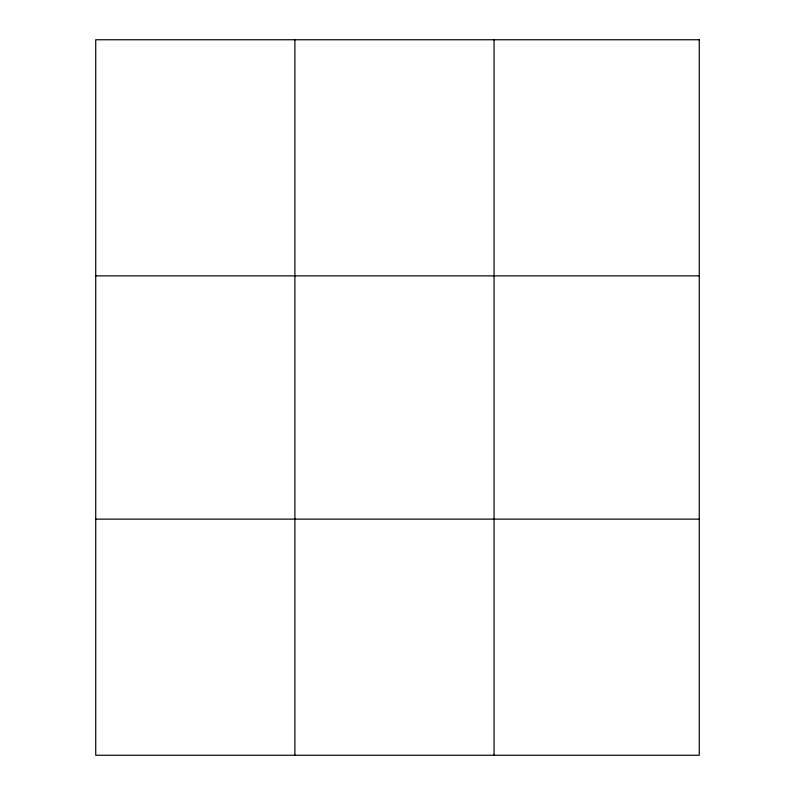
<?xml version="1.0" encoding="UTF-8"?>
<svg xmlns="http://www.w3.org/2000/svg" width="795" height="795" viewBox="0 0 795 795"><rect width="100%" height="100%" fill="white"/><g stroke="black" fill="none" stroke-linecap="round" stroke-linejoin="round"><path stroke-width="1.19" d="M294.895 755.25L294.895 39.75M494.063 755.25L494.063 39.75M95.728 275.865L699.272 275.865M95.728 519.135L699.272 519.135M699.272 39.75L699.272 755.25L95.728 755.25L95.728 39.75L699.272 39.75"/></g></svg>
